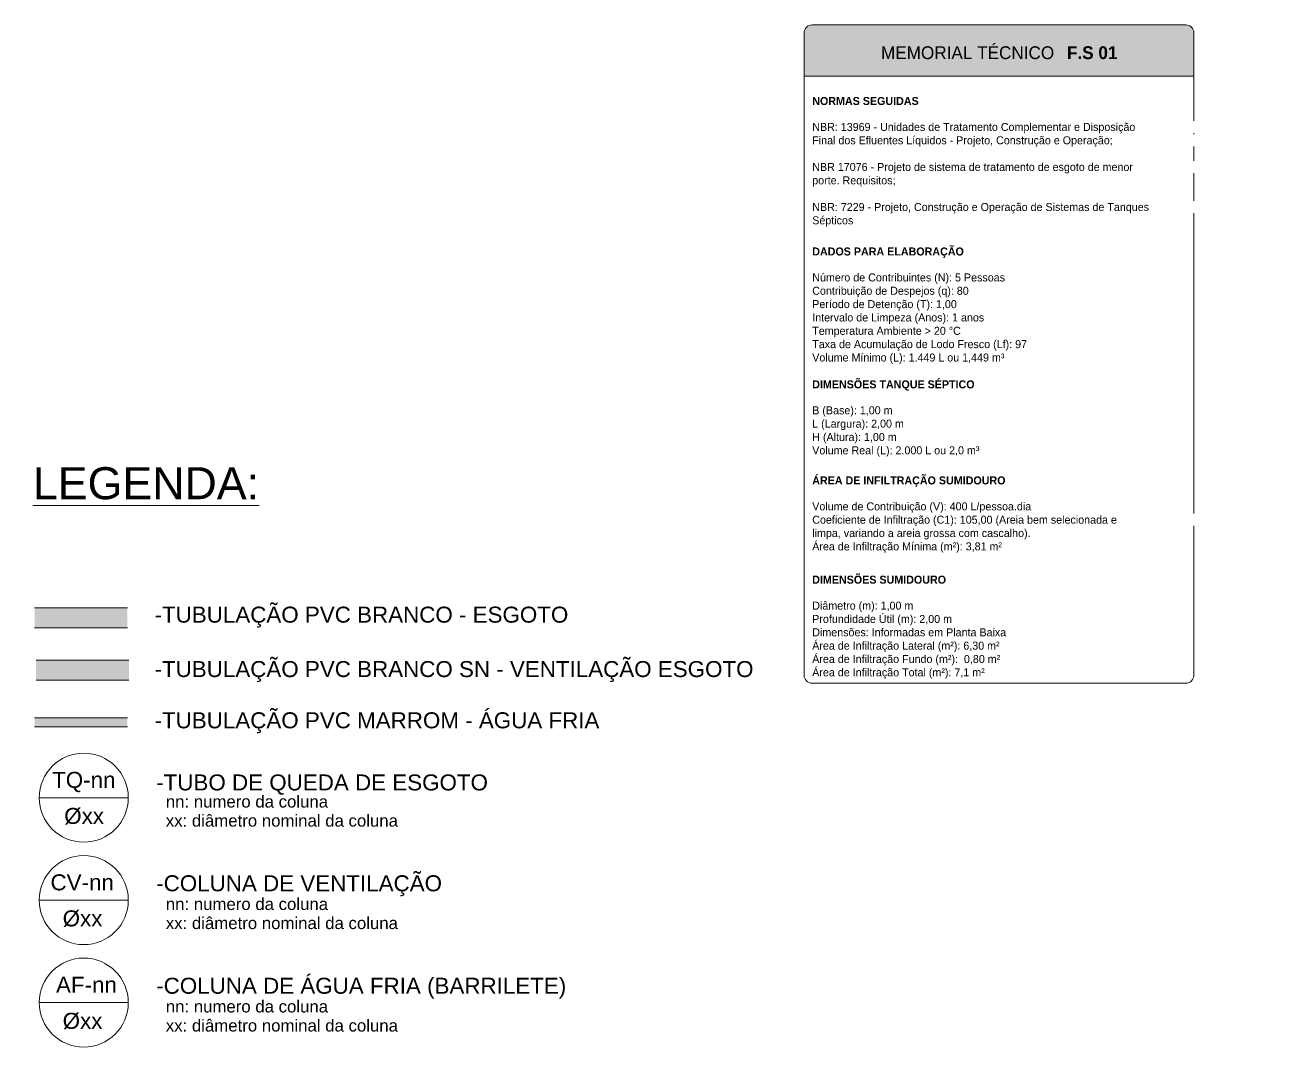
# Model space of a CAD drawing. Header units: metres. Extents: x 1.1 to 63.3, y -3.6 to 22.8.
# Drawn here: x 1.12 to 8.89, y -2.14 to 4.25 of the extents above; entities that cross this region are included whole.
import ezdxf

# ---------------------------------------------------------------- set-up
doc = ezdxf.new("R2010")
doc.units = ezdxf.units.M
for name, color, linetype, lineweight in [('A-DETL', 7, 'Continuous', 5), ('A-DETL-GENF', 7, 'Continuous', 5), ('A-DETL-MEDM', 7, 'Continuous', 15), ('G-ANNO-TEXT', 7, 'Continuous', 5)]:
    doc.layers.add(name, color=color, linetype=linetype, lineweight=lineweight)
doc.styles.add('Arial', font='arial.ttf', dxfattribs={"height": 0.1})
doc.styles.add('Arial_1', font='arial.ttf', dxfattribs={"height": 0.2})
doc.styles.add('Arial_2', font='arial.ttf', dxfattribs={"height": 0.075})
doc.styles.add('Century Gothic', font='GOTHIC.TTF', dxfattribs={"height": 0.08})
doc.styles.add('Century Gothic_1', font='GOTHIC.TTF', dxfattribs={"height": 0.05})
doc.styles.add('Century Gothic_B', font='GOTHICB.TTF', dxfattribs={"height": 0.08})
doc.styles.add('Century Gothic_B_1', font='GOTHICB.TTF', dxfattribs={"height": 0.05})

msp = doc.modelspace()

# ---------------------------------------------------------------- hatches: boundary and pattern name
at = {"layer": 'A-DETL-GENF', "true_color": 0xe1e1e1}
msp.add_hatch(color=254, dxfattribs=at).paths.add_polyline_path([(8.4113, 3.9292), (8.418, 3.9292), (8.418, 4.1992), (8.4163, 4.2121), (8.4113, 4.2242), (8.4034, 4.2345), (8.393, 4.2425), (8.381, 4.2475), (8.368, 4.2492), (6.033, 4.2492), (6.0201, 4.2475), (6.008, 4.2425), (5.9977, 4.2345), (5.9897, 4.2242), (5.9847, 4.2121), (5.983, 4.1992), (5.983, 3.9292), (8.368, 3.9292)])
at = {"layer": 'A-DETL-GENF', "true_color": 0x804000}
msp.add_hatch(color=36, dxfattribs=at).paths.add_polyline_path([(1.7563, 0.4821), (1.7563, 0.6081), (1.1763, 0.6081), (1.1763, 0.4821)])
at = {"layer": 'A-DETL-GENF', "true_color": 0x400080}
msp.add_hatch(color=196, dxfattribs=at).paths.add_polyline_path([(1.7563, 0.1559), (1.7655, 0.1559), (1.7655, 0.2819), (1.1855, 0.2819), (1.1855, 0.1559)])
at = {"layer": 'A-DETL-GENF', "true_color": 0xb8e8fe}
msp.add_hatch(color=254, dxfattribs=at).paths.add_polyline_path([(1.7563, -0.1364), (1.7563, -0.0785), (1.1763, -0.0785), (1.1763, -0.1364)])

# ---------------------------------------------------------------- linework, layer by layer
at = {"layer": 'A-DETL'}
for p, q in [((5.983, 4.1992), (5.983, 3.9292)), ((5.983, 0.1871), (5.983, 4.1992)), ((8.368, 4.2492), (6.033, 4.2492)), ((6.033, 4.2492), (8.368, 4.2492)), ((8.418, 3.9292), (8.418, 4.1992)), ((8.418, 4.1992), (8.418, 0.1871)), ((5.983, 3.9292), (8.418, 3.9292)), ((5.983, 3.9292), (8.418, 3.9292)), ((8.368, 0.1371), (6.033, 0.1371))]:
    msp.add_line(p, q, dxfattribs=at)
at = {"layer": 'A-DETL', "color": 5, "lineweight": 15, "true_color": 0x0000ff}
for p, q in [((1.7563, -0.0785), (1.1763, -0.0785)), ((1.1763, -0.1364), (1.7563, -0.1364))]:
    msp.add_line(p, q, dxfattribs=at)
at = {"layer": 'A-DETL', "color": 94, "true_color": 0x00a600}
for p, q in [((1.2055, -0.5781), (1.7617, -0.5781)), ((1.2055, -1.2181), (1.7617, -1.2181)), ((1.2055, -1.8581), (1.7617, -1.8581))]:
    msp.add_line(p, q, dxfattribs=at)
for centre in [(1.4836, -0.5781), (1.4836, -1.2181), (1.4836, -1.8581)]:
    msp.add_circle(centre, 0.2781, dxfattribs=at)
at = {"layer": 'A-DETL'}
for centre, start, end in [((6.033, 4.1992), 90, 180), ((6.033, 4.1992), 90, 180), ((8.368, 4.1992), 0, 90), ((8.368, 4.1992), 0, 90), ((6.033, 0.1871), 180, 270), ((8.368, 0.1871), 270, 0)]:
    msp.add_arc(centre, 0.05, start, end, dxfattribs=at)
at = {"layer": 'A-DETL-MEDM'}
for p, q in [((1.7563, 0.6081), (1.1763, 0.6081)), ((1.1763, 0.4821), (1.7563, 0.4821)), ((1.7655, 0.2819), (1.1855, 0.2819)), ((1.1855, 0.1559), (1.7655, 0.1559))]:
    msp.add_line(p, q, dxfattribs=at)

# ---------------------------------------------------------------- texts
at = {"layer": 'G-ANNO-TEXT', "attachment_point": 1}
for s, insert, char_height, width, style in [('MEMORIAL TÉCNICO ', (6.4633, 4.1154), 0.08, 1.407763, 'Century Gothic'), ('F.S 01', (7.6248, 4.1154), 0.08, 0.367173, 'Century Gothic_B'), ('NORMAS SEGUIDAS', (6.0337, 3.7987), 0.05, 0.800084, 'Century Gothic_B_1'), ('DADOS PARA ELABORAÇÃO', (6.0337, 2.8587), 0.05, 1.148016, 'Century Gothic_B_1'), ('DIMENSÕES TANQUE SÉPTICO', (6.0337, 2.0287), 0.05, 1.189704, 'Century Gothic_B_1'), ('ÁREA DE INFILTRAÇÃO SUMIDOURO', (6.0337, 1.4287), 0.05, 1.439831, 'Century Gothic_B_1'), ('DIMENSÕES SUMIDOURO', (6.0337, 0.8087), 0.05, 1.006919, 'Century Gothic_B_1'), ('-TUBULAÇÃO PVC BRANCO - ESGOTO', (1.9258, 0.6153), 0.1, 3.186708, 'Arial'), ('-TUBULAÇÃO PVC BRANCO SN - VENTILAÇÃO ESGOTO', (1.9258, 0.2753), 0.1, 4.61772, 'Arial'), ('-TUBULAÇÃO PVC MARROM - ÁGUA FRIA', (1.9258, -0.0447), 0.1, 3.423206, 'Arial'), ('TQ-nn', (1.2859, -0.4169), 0.1, 0.485021, 'Arial'), ('-TUBO DE QUEDA DE ESGOTO', (1.9361, -0.4328), 0.1, 2.553375, 'Arial'), ('nn: numero da coluna', (1.9961, -0.5647), 0.075, 1.23059, 'Arial_2'), ('Øxx', (1.3618, -0.642), 0.1, 0.30865, 'Arial'), ('xx: diâmetro nominal da coluna', (1.9961, -0.6838), 0.075, 1.735653, 'Arial_2'), ('CV-nn', (1.2759, -1.0569), 0.1, 0.489029, 'Arial'), ('-COLUNA DE VENTILAÇÃO', (1.9361, -1.0628), 0.1, 2.204641, 'Arial'), ('nn: numero da coluna', (1.9961, -1.2047), 0.075, 1.23059, 'Arial_2'), ('Øxx', (1.3518, -1.282), 0.1, 0.30865, 'Arial'), ('xx: diâmetro nominal da coluna', (1.9961, -1.3238), 0.075, 1.735653, 'Arial_2'), ('AF-nn', (1.3103, -1.6969), 0.1, 0.468987, 'Arial'), ('-COLUNA DE ÁGUA FRIA (BARRILETE)', (1.9361, -1.7028), 0.1, 3.162657, 'Arial'), ('nn: numero da coluna', (1.9961, -1.8447), 0.075, 1.23059, 'Arial_2'), ('Øxx', (1.3518, -1.922), 0.1, 0.30865, 'Arial'), ('xx: diâmetro nominal da coluna', (1.9961, -1.9638), 0.075, 1.735653, 'Arial_2')]:
    msp.add_mtext(s, dxfattribs=dict(at, insert=insert, char_height=char_height, width=width, style=style))
at = {"layer": 'G-ANNO-TEXT', "insert": (1.1658, 1.4862), "char_height": 0.2, "width": 1.723628, "attachment_point": 1, "style": 'Arial_1', "bg_fill": 3, "box_fill_scale": 1.25, "bg_fill_color": 256, "bg_fill_true_color": 13158600, "bg_fill_transparency": 0}
msp.add_mtext('\\LLEGENDA:', dxfattribs=at)

# ---------------------------------------------------------------- next in the draw order: texts
at = {"layer": 'G-ANNO-TEXT', "char_height": 0.05, "attachment_point": 1, "style": 'Century Gothic_1', "bg_fill": 3, "box_fill_scale": 1.25, "bg_fill_color": 256, "bg_fill_true_color": 13158600, "bg_fill_transparency": 0}
for s, insert, width in [('NBR: 13969 - Unidades de Tratamento Complementar e Disposição', (6.0337, 3.6366), 2.751391), ('NBR 17076 - Projeto de sistema de tratamento de esgoto de menor', (6.0337, 3.3866), 2.756202), ('NBR: 7229 - Projeto, Construção e Operação de Sistemas de Tanques', (6.0337, 3.1365), 2.841181), ('Número de Contribuintes (N): 5 Pessoas', (6.0337, 2.6966), 1.617805), ('B (Base): 1,00 m', (6.0337, 1.8666), 0.639747), ('Volume de Contribuição (V): 400 L/pessoa.dia', (6.0337, 1.2666), 1.903206), ('Diâmetro (m): 1,00 m', (6.0337, 0.6466), 0.861012)]:
    msp.add_mtext(s, dxfattribs=dict(at, insert=insert, width=width))

# ---------------------------------------------------------------- next in the draw order: texts
for s, insert, width in [('Final dos Efluentes Líquidos - Projeto, Construção e Operação;', (6.0337, 3.5533), 2.563797), ('porte. Requisitos;', (6.0337, 3.3032), 0.694261), ('Sépticos', (6.0337, 3.0532), 0.344726), ('Contribuição de Despejos (q): 80', (6.0337, 2.6133), 1.356455), ('L (Largura): 2,00 m', (6.0337, 1.7833), 0.75038), ('Coeficiente de Infiltração (C1): 105,00 (Areia bem selecionada e ', (6.0337, 1.1833), 2.69367), ('Profundidade Útil (m): 2,00 m', (6.0337, 0.5633), 1.189704)]:
    msp.add_mtext(s, dxfattribs=dict(at, insert=insert, width=width))

# ---------------------------------------------------------------- next in the draw order: texts
for s, insert, width in [('Período de Detenção (T): 1,00', (6.0337, 2.5299), 1.228185), ('H (Altura): 1,00 m', (6.0337, 1.6999), 0.697468), ('limpa, variando a areia grossa com cascalho).', (6.0337, 1.0999), 1.935274), ('Dimensões: Informadas em Planta Baixa', (6.0337, 0.4799), 1.65308)]:
    msp.add_mtext(s, dxfattribs=dict(at, insert=insert, width=width))

# ---------------------------------------------------------------- next in the draw order: texts
for s, insert, width in [('Intervalo de Limpeza (Anos): 1 anos', (6.0337, 2.4466), 1.468692), ('Volume Real (L): 2.000 L ou 2,0 m³', (6.0337, 1.6166), 1.372489), ('Área de Infiltração Mínima (m²): 3,81 m²', (6.0337, 1.0166), 1.640253), ('Área de Infiltração Lateral (m²): 6,30 m²', (6.0337, 0.3966), 1.617805)]:
    msp.add_mtext(s, dxfattribs=dict(at, insert=insert, width=width))

# ---------------------------------------------------------------- next in the draw order: texts
for s, insert, width in [('Temperatura Ambiente > 20 °C', (6.0337, 2.3632), 1.276287), ('Área de Infiltração Fundo (m²):  0,80 m²', (6.0337, 0.3132), 1.617805)]:
    msp.add_mtext(s, dxfattribs=dict(at, insert=insert, width=width))

# ---------------------------------------------------------------- next in the draw order: texts
for s, insert, width in [('Taxa de Acumulação de Lodo Fresco (Lf): 97', (6.0337, 2.2799), 1.842278), ('Área de Infiltração Total (m²): 7,1 m²', (6.0337, 0.2299), 1.486329)]:
    msp.add_mtext(s, dxfattribs=dict(at, insert=insert, width=width))

# ---------------------------------------------------------------- next in the draw order: texts
at = {"layer": 'G-ANNO-TEXT', "insert": (6.0337, 2.1965), "char_height": 0.05, "width": 1.585738, "attachment_point": 1, "style": 'Century Gothic_1', "bg_fill": 3, "box_fill_scale": 1.25, "bg_fill_color": 256, "bg_fill_true_color": 13158600, "bg_fill_transparency": 0}
msp.add_mtext('Volume Mínimo (L): 1.449 L ou 1,449 m³', dxfattribs=at)

doc.saveas('drawing.dxf')
